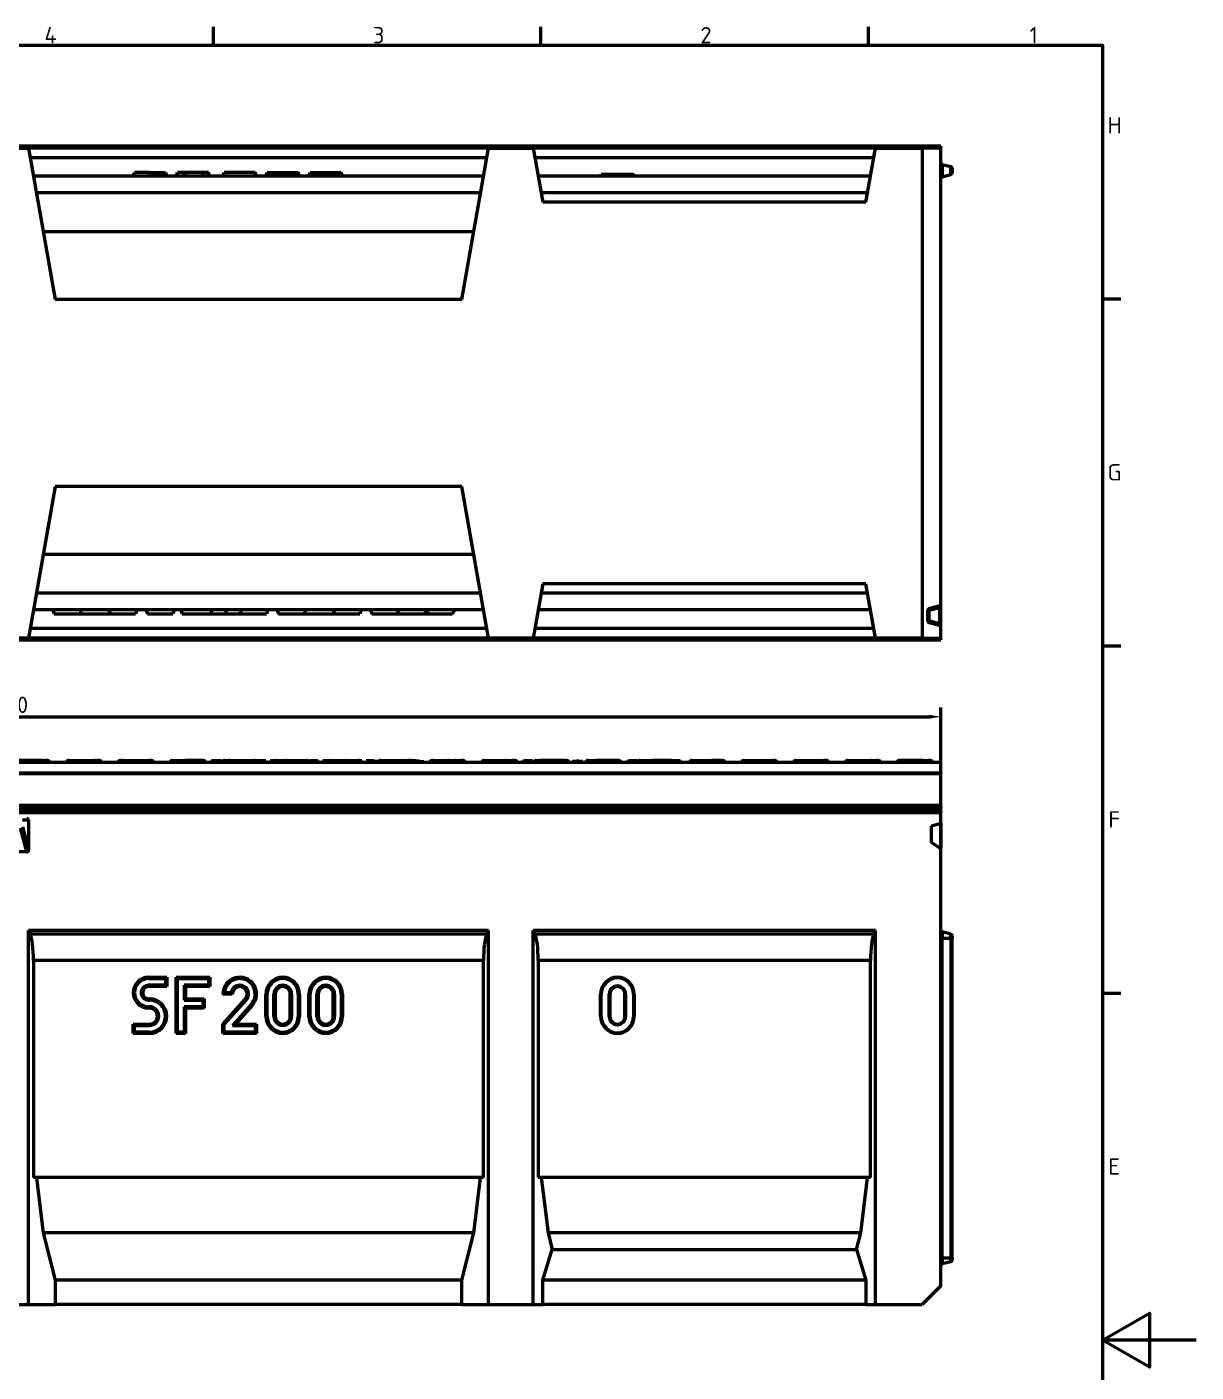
# Model space of a CAD drawing. Header units: millimetres. Extents: x 0 to 2774, y -40 to 1485.
# Drawn here: x 1477 to 2102, y 725 to 1445 of the extents above; entities that cross this region are included whole.
import ezdxf

# ---------------------------------------------------------------- set-up
doc = ezdxf.new("R2010")
doc.units = ezdxf.units.MM
doc.header["$LTSCALE"] = 2.5
doc.layers.get('0').update_dxf_attribs({"lineweight": 50})
doc.layers.get('Defpoints').update_dxf_attribs({"lineweight": 50})
for name, color, linetype, lineweight in [('Bemaßung (ISO)', 7, 'Continuous', 50), ('Rahmen (ISO)', 7, 'Continuous', 50), ('Sichtbar (ISO)', 7, 'Continuous', 50), ('Sichtbar schmal (ISO)', 7, 'Continuous', 50)]:
    doc.layers.add(name, color=color, linetype=linetype, lineweight=lineweight)
doc.styles.add('Notiztext (DIN)', font='isocpeur.ttf')
doc.styles.add('TXT 3_5', font='isocpeur.ttf')
doc.dimstyles.new('Anrin Standard (DIN)', dxfattribs={"dimscale": 2.5, "dimtxt": 3.5, "dimasz": 2.5, "dimexe": 2, "dimexo": 0, "dimgap": 0.8, "dimtad": 1, "dimrnd": 1e-08, "dimtxsty": 'TXT 3_5', "dimcen": 0.09, "dimdle": 10, "dimclrd": 256, "dimclre": 256, "dimclrt": 256, "dimadec": 0, "dimazin": 2, "dimtfac": 0.714286, "dimtmove": 0, "dimatfit": 3, "dimfxl": 1, "dimtolj": 1, "dimlwd": -1, "dimlwe": -1, "dimarcsym": 0})

# ---------------------------------------------------------------- blocks, each defined once
blk = doc.blocks.new('Ränder Standardrahmen')
at = {"layer": 'Rahmen (ISO)'}
for p, q in [((630.75, 574), (630.75, 577.9)), ((700.83, 574), (700.83, 577.9)), ((770.92, 574), (770.92, 577.9)), ((821, 519.75), (824.9, 519.75)), ((821, 445.5), (824.9, 445.5)), ((821, 371.25), (824.9, 371.25))]:
    blk.add_line(p, q, dxfattribs=at)
at = {"layer": 'Rahmen (ISO)', "flags": 128}
for points in [[(20, 20), (20, 574), (821, 574), (821, 20), (20, 20)], [(841, 297), (821, 297), (831, 302.77), (831, 291.23), (821, 297)]]:
    blk.add_lwpolyline(points, dxfattribs=at)
at = {"layer": 'Rahmen (ISO)', "char_height": 3.5, "attachment_point": 7, "style": 'Notiztext (DIN)'}
for s, insert in [('4', (594.61, 574.4)), ('3', (664.87, 574.4)), ('2', (734.95, 574.4)), ('1', (805.38, 574.4)), ('H', (822.05, 555.13)), ('G', (822.05, 480.88)), ('F', (822.23, 406.63)), ('E', (822.23, 332.38))]:
    blk.add_mtext(s, dxfattribs=dict(at, insert=insert))
blk = doc.blocks.new('*D31')
at = {"layer": 'Bemaßung (ISO)', "transparency": 16777216}
for p, q in [((965.99, 1005.23), (965.99, 1080.88)), ((1965.99, 1005.23), (1965.99, 1080.88)), ((972.24, 1075.88), (1959.74, 1075.88))]:
    blk.add_line(p, q, dxfattribs=at)
for points in [[(972.24, 1076.92), (972.24, 1074.83), (965.99, 1075.88)], [(1959.74, 1076.92), (1959.74, 1074.83), (1965.99, 1075.88)]]:
    blk.add_solid(points, dxfattribs=at)
at = {"layer": 'Defpoints', "color": 0, "transparency": 16777216}
for p in [(1965.99, 1075.88), (965.99, 1005.23), (1965.99, 1005.23)]:
    blk.add_point(p, dxfattribs=at)
at = {"layer": 'Bemaßung (ISO)', "transparency": 16777216, "insert": (1455.46, 1086.63), "char_height": 8.75, "attachment_point": 1, "style": 'TXT 3_5'}
blk.add_mtext('\\A1;1000', dxfattribs=at)

msp = doc.modelspace()

# ---------------------------------------------------------------- linework, layer by layer
at = {"layer": 'Sichtbar (ISO)'}
for p, q in [((1453.988, 1379.968), (1477.988, 1379.968)), ((1965.988, 1380.968), (1465.988, 1380.968)), ((1723.988, 1379.968), (1477.988, 1379.968)), ((1477.988, 1379.968), (1492.271, 1298.968)), ((1709.706, 1298.968), (1723.988, 1379.968)), ((1723.988, 1379.968), (1747.988, 1379.968)), ((1930.988, 1379.968), (1747.988, 1379.968)), ((1747.988, 1379.968), (1753.102, 1350.968)), ((1925.875, 1350.968), (1930.988, 1379.968)), ((1930.988, 1379.968), (1955.988, 1379.968)), ((1955.988, 1379.968), (1955.988, 1117.968)), ((1965.988, 1379.968), (1955.988, 1379.968)), ((1965.988, 1380.968), (1965.988, 1380.822)), ((1965.988, 1379.968), (1965.988, 1380.822)), ((1965.988, 1136.235), (1965.988, 1379.968)), ((1533.988, 1364.968), (1534.716, 1366.968)), ((1542.738, 1366.968), (1534.716, 1366.968)), ((1542.738, 1366.968), (1551.26, 1366.968)), ((1551.26, 1366.968), (1551.988, 1364.968)), ((1556.988, 1364.968), (1557.716, 1366.968)), ((1561.26, 1366.968), (1557.716, 1366.968)), ((1571.26, 1366.968), (1561.26, 1366.968)), ((1561.988, 1364.968), (1561.26, 1366.968)), ((1574.26, 1366.968), (1571.26, 1366.968)), ((1571.988, 1364.968), (1571.26, 1366.968)), ((1574.988, 1364.968), (1574.26, 1366.968)), ((1581.988, 1364.968), (1582.716, 1366.968)), ((1599.26, 1366.968), (1582.716, 1366.968)), ((1599.988, 1364.968), (1599.26, 1366.968)), ((1604.988, 1364.968), (1605.716, 1366.968)), ((1605.716, 1366.968), (1622.26, 1366.968)), ((1622.988, 1364.968), (1622.26, 1366.968)), ((1627.988, 1364.968), (1628.716, 1366.968)), ((1628.716, 1366.968), (1645.26, 1366.968)), ((1645.988, 1364.968), (1645.26, 1366.968)), ((1966.729, 1371.27), (1971.247, 1370.059)), ((1971.988, 1369.093), (1971.988, 1366.843)), ((1721.343, 1364.968), (1480.633, 1364.968)), ((1928.343, 1364.968), (1750.633, 1364.968)), ((1783.988, 1364.968), (1784.352, 1365.968)), ((1784.352, 1365.968), (1801.624, 1365.968)), ((1801.988, 1364.968), (1801.624, 1365.968)), ((1966.729, 1364.667), (1971.247, 1365.877)), ((1719.756, 1355.968), (1482.22, 1355.968)), ((1926.756, 1355.968), (1752.22, 1355.968)), ((1925.875, 1350.968), (1753.102, 1350.968)), ((1716.101, 1335.241), (1485.875, 1335.241)), ((1709.706, 1298.968), (1492.271, 1298.968)), ((1492.271, 1198.968), (1477.988, 1117.968)), ((1709.706, 1198.968), (1492.271, 1198.968)), ((1723.988, 1117.968), (1709.706, 1198.968)), ((1716.101, 1162.695), (1485.875, 1162.695)), ((1753.102, 1146.968), (1747.988, 1117.968)), ((1925.875, 1146.968), (1753.102, 1146.968)), ((1930.988, 1117.968), (1925.875, 1146.968)), ((1719.756, 1141.968), (1482.22, 1141.968)), ((1926.756, 1141.968), (1752.22, 1141.968)), ((1721.343, 1132.968), (1480.633, 1132.968)), ((1490.988, 1132.968), (1491.716, 1130.968)), ((1491.716, 1130.968), (1505.687, 1130.968)), ((1505.988, 1132.968), (1505.687, 1130.968)), ((1505.687, 1130.968), (1521.716, 1130.968)), ((1520.988, 1132.968), (1521.716, 1130.968)), ((1521.716, 1130.968), (1535.26, 1130.968)), ((1535.988, 1132.968), (1535.26, 1130.968)), ((1540.988, 1132.968), (1541.716, 1130.968)), ((1541.716, 1130.968), (1555.26, 1130.968)), ((1555.988, 1132.968), (1555.26, 1130.968)), ((1559.488, 1132.968), (1560.216, 1130.968)), ((1560.216, 1130.968), (1575.26, 1130.968)), ((1575.988, 1132.968), (1575.26, 1130.968)), ((1575.26, 1130.968), (1583.488, 1130.968)), ((1583.488, 1130.968), (1591.716, 1130.968)), ((1590.988, 1132.968), (1591.716, 1130.968)), ((1591.716, 1130.968), (1605.26, 1130.968)), ((1605.988, 1132.968), (1605.26, 1130.968)), ((1610.988, 1132.968), (1611.716, 1130.968)), ((1611.716, 1130.968), (1625.687, 1130.968)), ((1625.988, 1132.968), (1625.687, 1130.968)), ((1625.687, 1130.968), (1641.716, 1130.968)), ((1640.988, 1132.968), (1641.716, 1130.968)), ((1641.716, 1130.968), (1655.26, 1130.968)), ((1655.988, 1132.968), (1655.26, 1130.968)), ((1660.988, 1132.968), (1661.716, 1130.968)), ((1661.716, 1130.968), (1675.26, 1130.968)), ((1675.988, 1132.968), (1675.26, 1130.968)), ((1675.26, 1130.968), (1690.556, 1130.968)), ((1689.988, 1132.968), (1690.556, 1130.968)), ((1690.556, 1130.968), (1691.556, 1130.968)), ((1690.988, 1132.968), (1691.556, 1130.968)), ((1691.556, 1130.968), (1704.81, 1130.968)), ((1705.988, 1132.968), (1704.81, 1130.968)), ((1928.343, 1132.968), (1750.633, 1132.968)), ((1958.988, 1127.111), (1958.988, 1132.825)), ((1959.729, 1133.791), (1965.247, 1135.27)), ((1965.988, 1134.304), (1965.988, 1136.235)), ((1965.988, 1125.633), (1965.988, 1134.304)), ((1965.247, 1124.667), (1959.729, 1126.145)), ((1965.988, 1123.701), (1965.988, 1125.633)), ((1965.988, 1117.968), (1965.988, 1123.701)), ((1477.988, 1117.968), (1453.988, 1117.968)), ((1465.988, 1116.968), (1965.988, 1116.968)), ((1723.988, 1117.968), (1477.988, 1117.968)), ((1747.988, 1117.968), (1723.988, 1117.968)), ((1930.988, 1117.968), (1747.988, 1117.968)), ((1955.988, 1117.968), (1930.988, 1117.968)), ((1955.988, 1117.968), (1965.988, 1117.968)), ((1965.988, 1117.115), (1965.988, 1117.968)), ((1965.988, 1117.115), (1965.988, 1116.968)), ((1465.988, 1051.54), (1965.988, 1051.54)), ((1485.892, 1052.54), (1472.452, 1052.54)), ((1485.892, 1052.54), (1486.903, 1052.54)), ((1486.903, 1052.54), (1487.92, 1052.54)), ((1499.612, 1052.54), (1500.001, 1052.54)), ((1500.001, 1052.54), (1513.166, 1052.54)), ((1513.166, 1052.54), (1514.681, 1052.54)), ((1514.681, 1052.54), (1515.698, 1052.54)), ((1527.39, 1052.54), (1528.823, 1052.54)), ((1528.823, 1052.54), (1542.456, 1052.54)), ((1542.456, 1052.54), (1542.459, 1052.54)), ((1542.459, 1052.54), (1543.475, 1052.54)), ((1555.167, 1052.54), (1561.774, 1052.54)), ((1571.17, 1052.54), (1561.774, 1052.54)), ((1571.17, 1052.54), (1571.253, 1052.54)), ((1576.02, 1052.179), (1575.786, 1051.54)), ((1581.29, 1052.179), (1581.523, 1051.54)), ((1582.945, 1052.54), (1585.771, 1052.54)), ((1583.686, 1052.179), (1583.453, 1051.54)), ((1585.771, 1052.54), (1598.743, 1052.54)), ((1588.956, 1052.179), (1589.19, 1051.54)), ((1591.353, 1052.179), (1591.12, 1051.54)), ((1598.743, 1052.54), (1599.031, 1052.54)), ((1599.374, 1051.54), (1599.685, 1052.371)), ((1604.957, 1052.371), (1599.685, 1052.371)), ((1605.269, 1051.54), (1604.957, 1052.371)), ((1607.04, 1051.54), (1607.352, 1052.371)), ((1610.238, 1052.371), (1607.352, 1052.371)), ((1610.723, 1052.54), (1615.943, 1052.54)), ((1612.623, 1052.197), (1612.863, 1051.54)), ((1615.943, 1052.54), (1626.808, 1052.54)), ((1618.374, 1051.54), (1618.685, 1052.371)), ((1622.957, 1052.371), (1618.685, 1052.371)), ((1623.269, 1051.54), (1622.957, 1052.371)), ((1628.472, 1052.371), (1623.108, 1051.97)), ((1626.808, 1052.54), (1626.809, 1052.54)), ((1628.343, 1051.54), (1628.472, 1052.371)), ((1632.957, 1052.371), (1628.472, 1052.371)), ((1633.269, 1051.54), (1632.957, 1052.371)), ((1635.04, 1051.54), (1635.352, 1052.371)), ((1639.624, 1052.371), (1635.352, 1052.371)), ((1638.501, 1052.54), (1647.025, 1052.54)), ((1639.936, 1051.54), (1639.624, 1052.371)), ((1641.796, 1051.54), (1642.019, 1052.151)), ((1647.025, 1052.54), (1654.231, 1052.54)), ((1656.291, 1052.371), (1648.655, 1052.371)), ((1654.231, 1052.54), (1654.587, 1052.54)), ((1656.603, 1051.54), (1656.291, 1052.371)), ((1658.374, 1051.54), (1658.685, 1052.371)), ((1662.957, 1052.371), (1658.685, 1052.371)), ((1663.269, 1051.54), (1662.957, 1052.371)), ((1668.472, 1052.371), (1663.108, 1051.97)), ((1666.278, 1052.54), (1678.545, 1052.54)), ((1668.343, 1051.54), (1668.472, 1052.371)), ((1672.957, 1052.371), (1668.472, 1052.371)), ((1673.269, 1051.54), (1672.957, 1052.371)), ((1675.04, 1051.54), (1675.352, 1052.371)), ((1679.398, 1052.371), (1675.352, 1052.371)), ((1678.545, 1052.54), (1681.348, 1052.54)), ((1681.348, 1052.54), (1682.364, 1052.54)), ((1689.399, 1051.677), (1687.163, 1052.012)), ((1689.478, 1051.54), (1689.399, 1051.677)), ((1694.056, 1052.54), (1694.316, 1052.54)), ((1694.316, 1052.54), (1702.188, 1052.54)), ((1702.188, 1052.54), (1706.322, 1052.54)), ((1706.322, 1052.54), (1709.126, 1052.54)), ((1709.126, 1052.54), (1710.142, 1052.54)), ((1721.834, 1052.54), (1721.837, 1052.54)), ((1721.837, 1052.54), (1733.119, 1052.54)), ((1733.119, 1052.54), (1734.1, 1052.54)), ((1734.1, 1052.54), (1736.903, 1052.54)), ((1736.903, 1052.54), (1737.92, 1052.54)), ((1742.04, 1051.54), (1742.352, 1052.371)), ((1742.303, 1051.54), (1742.352, 1051.677)), ((1742.352, 1051.677), (1742.352, 1052.371)), ((1742.352, 1052.371), (1747.624, 1052.371)), ((1747.624, 1051.677), (1742.352, 1051.677)), ((1747.624, 1052.301), (1743.291, 1052.301)), ((1743.377, 1052.059), (1743.291, 1052.301)), ((1743.291, 1052.301), (1743.291, 1052.059)), ((1743.291, 1052.059), (1746.624, 1052.059)), ((1746.624, 1051.989), (1743.291, 1051.989)), ((1743.377, 1051.747), (1743.291, 1051.989)), ((1743.291, 1051.989), (1743.291, 1051.747)), ((1743.291, 1051.747), (1747.624, 1051.747)), ((1746.741, 1051.747), (1746.624, 1052.059)), ((1746.624, 1052.059), (1746.624, 1051.989)), ((1746.71, 1051.747), (1746.624, 1051.989)), ((1747.936, 1051.54), (1747.624, 1052.371)), ((1747.624, 1052.371), (1747.624, 1052.301)), ((1747.894, 1051.54), (1747.624, 1052.301)), ((1747.702, 1051.54), (1747.624, 1051.747)), ((1747.624, 1051.747), (1747.624, 1051.677)), ((1747.673, 1051.54), (1747.624, 1051.677)), ((1749.612, 1052.54), (1751.468, 1052.54)), ((1764.981, 1052.54), (1751.468, 1052.54)), ((1764.981, 1052.54), (1765.698, 1052.54)), ((1766.39, 1052.371), (1766.624, 1052.371)), ((1766.707, 1052.15), (1766.624, 1052.371)), ((1766.624, 1052.371), (1766.624, 1052.22)), ((1768.871, 1051.54), (1769.019, 1051.944)), ((1768.908, 1051.54), (1769.019, 1051.852)), ((1769.019, 1051.944), (1771.422, 1052.371)), ((1769.019, 1051.852), (1769.019, 1051.944)), ((1772.352, 1051.852), (1769.019, 1051.852)), ((1772.44, 1052.371), (1769.915, 1051.922)), ((1769.915, 1051.922), (1772.352, 1051.922)), ((1771.422, 1052.371), (1772.44, 1052.371)), ((1772.241, 1051.54), (1772.352, 1051.852)), ((1772.303, 1051.54), (1772.352, 1051.677)), ((1772.324, 1051.922), (1772.352, 1051.997)), ((1772.352, 1051.922), (1772.352, 1051.997)), ((1772.352, 1051.997), (1773.291, 1051.997)), ((1772.352, 1051.677), (1772.352, 1051.852)), ((1773.291, 1051.677), (1772.352, 1051.677)), ((1772.651, 1051.997), (1772.44, 1052.371)), ((1773.319, 1051.922), (1773.291, 1051.997)), ((1773.291, 1051.997), (1773.291, 1051.922)), ((1773.291, 1051.922), (1774.291, 1051.922)), ((1774.291, 1051.852), (1773.291, 1051.852)), ((1773.401, 1051.54), (1773.291, 1051.852)), ((1773.291, 1051.852), (1773.291, 1051.677)), ((1773.339, 1051.54), (1773.291, 1051.677)), ((1774.434, 1051.54), (1774.291, 1051.922)), ((1774.291, 1051.922), (1774.291, 1051.852)), ((1774.401, 1051.54), (1774.291, 1051.852)), ((1776.682, 1052.363), (1776.685, 1052.371)), ((1776.685, 1052.365), (1776.685, 1052.371)), ((1776.685, 1052.371), (1776.697, 1052.371)), ((1777.39, 1052.54), (1781.208, 1052.54)), ((1793.398, 1052.54), (1781.208, 1052.54)), ((1793.398, 1052.54), (1793.475, 1052.54)), ((1798.04, 1051.54), (1798.352, 1052.371)), ((1798.303, 1051.54), (1798.352, 1051.677)), ((1798.352, 1051.677), (1798.352, 1052.371)), ((1798.352, 1052.371), (1803.624, 1052.371)), ((1799.291, 1051.677), (1798.352, 1051.677)), ((1803.624, 1052.301), (1799.291, 1052.301)), ((1799.377, 1052.059), (1799.291, 1052.301)), ((1799.291, 1052.301), (1799.291, 1052.059)), ((1799.291, 1052.059), (1802.624, 1052.059)), ((1802.624, 1051.989), (1799.291, 1051.989)), ((1799.45, 1051.54), (1799.291, 1051.989)), ((1799.291, 1051.989), (1799.291, 1051.677)), ((1799.339, 1051.54), (1799.291, 1051.677)), ((1802.819, 1051.54), (1802.624, 1052.059)), ((1802.624, 1052.059), (1802.624, 1051.989)), ((1802.783, 1051.54), (1802.624, 1051.989)), ((1803.853, 1051.762), (1803.624, 1052.371)), ((1803.624, 1052.371), (1803.624, 1052.301)), ((1803.83, 1051.72), (1803.624, 1052.301)), ((1805.167, 1052.54), (1811.774, 1052.54)), ((1821.17, 1052.54), (1811.774, 1052.54)), ((1821.17, 1052.54), (1821.253, 1052.54)), ((1822.291, 1052.124), (1822.291, 1052.174)), ((1825.685, 1052.174), (1825.685, 1051.874)), ((1826.623, 1052.179), (1826.856, 1051.54)), ((1826.624, 1052.174), (1826.624, 1051.874)), ((1832.945, 1052.54), (1843.348, 1052.54)), ((1848.297, 1052.54), (1843.348, 1052.54)), ((1848.297, 1052.54), (1849.031, 1052.54)), ((1860.723, 1052.54), (1872.989, 1052.54)), ((1872.989, 1052.54), (1875.792, 1052.54)), ((1875.792, 1052.54), (1876.809, 1052.54)), ((1888.501, 1052.54), (1900.767, 1052.54)), ((1900.767, 1052.54), (1903.57, 1052.54)), ((1903.57, 1052.54), (1904.587, 1052.54)), ((1916.278, 1052.54), (1928.545, 1052.54)), ((1928.545, 1052.54), (1931.348, 1052.54)), ((1931.348, 1052.54), (1932.364, 1052.54)), ((1944.056, 1052.54), (1944.104, 1052.54)), ((1956.071, 1052.54), (1944.104, 1052.54)), ((1956.071, 1052.54), (1956.322, 1052.54)), ((1956.322, 1052.54), (1959.126, 1052.54)), ((1959.126, 1052.54), (1960.142, 1052.54)), ((1965.988, 1045.617), (1965.988, 1051.54)), ((1965.988, 1045.617), (1965.988, 1045.459)), ((1965.988, 1028.54), (1965.988, 1045.459)), ((1965.988, 1024.54), (965.988, 1024.54)), ((1965.988, 1027.54), (1465.988, 1027.54)), ((1965.988, 1027.54), (1965.988, 1028.54)), ((1965.988, 1027.54), (1965.988, 1027.04)), ((1965.988, 1025.747), (1965.988, 1027.04)), ((1965.988, 1025.747), (1965.988, 1025.394)), ((1965.988, 1024.54), (1965.988, 1025.394)), ((1965.988, 1019.015), (1965.988, 1024.54)), ((1477.988, 1020.54), (1477.988, 1004.696)), ((1960.988, 1017.468), (1965.988, 1019.015)), ((1960.988, 1008.562), (1960.988, 1017.468)), ((1965.988, 1019.015), (1965.988, 1005.736)), ((1965.988, 1005.229), (1960.988, 1008.562)), ((1477.142, 1003.54), (1454.834, 1003.54)), ((1965.988, 1005.736), (1965.494, 1005.559)), ((1965.988, 771.54), (1965.988, 1005.229)), ((1723.988, 961.54), (1477.988, 961.54)), ((1477.988, 961.54), (1478.893, 959.673)), ((1477.988, 761.54), (1477.988, 961.54)), ((1723.083, 959.673), (1723.988, 961.54)), ((1723.988, 761.54), (1723.988, 961.54)), ((1930.988, 961.54), (1747.988, 961.54)), ((1747.988, 961.54), (1748.893, 959.673)), ((1747.988, 761.54), (1747.988, 961.54)), ((1930.083, 959.673), (1930.988, 961.54)), ((1930.988, 761.54), (1930.988, 961.54)), ((1971.247, 959.631), (1966.729, 960.842)), ((1971.988, 958.665), (1971.988, 957.54)), ((1971.988, 786.54), (1971.988, 957.54)), ((1480.633, 945.578), (1480.633, 829.54)), ((1721.343, 829.54), (1721.343, 945.578)), ((1750.633, 945.578), (1750.633, 829.54)), ((1928.343, 829.54), (1928.343, 945.578)), ((1542.238, 936.54), (1551.988, 936.54)), ((1542.238, 935.812), (1551.26, 935.812)), ((1551.988, 936.54), (1551.26, 935.812)), ((1551.26, 935.812), (1551.26, 932.268)), ((1551.988, 936.54), (1551.988, 931.54)), ((1556.988, 936.54), (1574.988, 936.54)), ((1556.988, 936.54), (1557.716, 935.812)), ((1556.988, 906.54), (1556.988, 936.54)), ((1557.716, 935.812), (1574.26, 935.812)), ((1557.716, 907.268), (1557.716, 935.812)), ((1574.988, 936.54), (1574.26, 935.812)), ((1574.26, 935.812), (1574.26, 932.268)), ((1574.988, 936.54), (1574.988, 931.54)), ((1551.26, 932.268), (1542.238, 932.268)), ((1551.988, 931.54), (1542.238, 931.54)), ((1551.988, 931.54), (1551.26, 932.268)), ((1574.26, 932.268), (1561.26, 932.268)), ((1561.988, 931.54), (1561.26, 932.268)), ((1561.26, 932.268), (1561.26, 924.312)), ((1574.988, 931.54), (1561.988, 931.54)), ((1561.988, 931.54), (1561.988, 925.04)), ((1574.988, 931.54), (1574.26, 932.268)), ((1586.316, 928.268), (1582.748, 928.268)), ((1542.238, 925.04), (1542.738, 925.04)), ((1542.238, 924.312), (1542.738, 924.312)), ((1561.988, 925.04), (1561.26, 924.312)), ((1561.26, 924.312), (1571.26, 924.312)), ((1561.988, 925.04), (1571.988, 925.04)), ((1571.988, 925.04), (1571.26, 924.312)), ((1571.26, 924.312), (1571.26, 920.768)), ((1571.988, 925.04), (1571.988, 920.04)), ((1586.988, 927.54), (1581.988, 927.54)), ((1581.988, 911.54), (1593.963, 924.867)), ((1582.716, 911.261), (1594.505, 924.38)), ((1597.141, 922.011), (1587.077, 910.812)), ((1597.682, 921.525), (1588.71, 911.54)), ((1604.988, 915.54), (1604.988, 927.54)), ((1605.716, 915.54), (1605.716, 927.54)), ((1609.26, 915.54), (1609.26, 927.54)), ((1609.988, 927.54), (1609.988, 915.54)), ((1617.988, 915.54), (1617.988, 927.54)), ((1618.716, 927.54), (1618.716, 915.54)), ((1622.26, 927.54), (1622.26, 915.54)), ((1622.988, 927.54), (1622.988, 915.54)), ((1627.988, 915.54), (1627.988, 927.54)), ((1628.716, 915.54), (1628.716, 927.54)), ((1632.26, 915.54), (1632.26, 927.54)), ((1632.988, 927.54), (1632.988, 915.54)), ((1640.988, 915.54), (1640.988, 927.54)), ((1641.716, 927.54), (1641.716, 915.54)), ((1645.26, 927.54), (1645.26, 915.54)), ((1645.988, 927.54), (1645.988, 915.54)), ((1783.988, 915.54), (1783.988, 927.54)), ((1784.352, 915.54), (1784.352, 927.54)), ((1788.624, 915.54), (1788.624, 927.54)), ((1788.988, 927.54), (1788.988, 915.54)), ((1796.988, 915.54), (1796.988, 927.54)), ((1797.352, 927.54), (1797.352, 915.54)), ((1801.624, 927.54), (1801.624, 915.54)), ((1801.988, 927.54), (1801.988, 915.54)), ((1542.738, 920.768), (1542.238, 920.768)), ((1542.738, 920.04), (1542.238, 920.04)), ((1571.26, 920.768), (1561.26, 920.768)), ((1561.988, 920.04), (1561.26, 920.768)), ((1561.26, 920.768), (1561.26, 907.268)), ((1571.988, 920.04), (1561.988, 920.04)), ((1561.988, 920.04), (1561.988, 906.54)), ((1571.988, 920.04), (1571.26, 920.768)), ((1533.988, 911.54), (1542.738, 911.54)), ((1533.988, 911.54), (1534.716, 910.812)), ((1533.988, 906.54), (1533.988, 911.54)), ((1533.988, 906.54), (1534.716, 907.268)), ((1542.738, 906.54), (1533.988, 906.54)), ((1534.716, 910.812), (1542.738, 910.812)), ((1534.716, 907.268), (1534.716, 910.812)), ((1542.738, 907.268), (1534.716, 907.268)), ((1556.988, 906.54), (1557.716, 907.268)), ((1561.988, 906.54), (1556.988, 906.54)), ((1561.26, 907.268), (1557.716, 907.268)), ((1561.988, 906.54), (1561.26, 907.268)), ((1581.988, 911.54), (1582.716, 911.261)), ((1581.988, 906.54), (1581.988, 911.54)), ((1581.988, 906.54), (1582.716, 907.268)), ((1599.988, 906.54), (1581.988, 906.54)), ((1582.716, 907.268), (1582.716, 911.261)), ((1599.26, 907.268), (1582.716, 907.268)), ((1588.71, 911.54), (1587.077, 910.812)), ((1587.077, 910.812), (1599.26, 910.812)), ((1588.71, 911.54), (1599.988, 911.54)), ((1599.988, 911.54), (1599.26, 910.812)), ((1599.26, 910.812), (1599.26, 907.268)), ((1599.988, 906.54), (1599.26, 907.268)), ((1599.988, 911.54), (1599.988, 906.54)), ((1721.343, 829.54), (1480.633, 829.54)), ((1482.22, 829.54), (1485.875, 799.939)), ((1716.101, 799.939), (1719.756, 829.54)), ((1928.343, 829.54), (1750.633, 829.54)), ((1752.22, 829.54), (1755.875, 799.939)), ((1923.101, 799.939), (1926.756, 829.54)), ((1716.101, 799.939), (1485.875, 799.939)), ((1485.875, 799.939), (1492.271, 774.54)), ((1709.706, 774.54), (1716.101, 799.939)), ((1923.101, 799.939), (1755.875, 799.939)), ((1755.875, 799.939), (1758.127, 790.995)), ((1920.849, 790.995), (1923.101, 799.939)), ((1753.102, 774.54), (1758.127, 790.995)), ((1758.127, 790.995), (1920.849, 790.995)), ((1920.849, 790.995), (1925.875, 774.54)), ((1971.247, 784.449), (1966.729, 783.239)), ((1971.988, 786.54), (1971.988, 785.415)), ((1709.706, 774.54), (1492.271, 774.54)), ((1492.271, 774.54), (1492.271, 761.54)), ((1709.706, 761.54), (1709.706, 774.54)), ((1925.875, 774.54), (1753.102, 774.54)), ((1753.102, 761.54), (1753.102, 774.54)), ((1925.875, 774.54), (1925.875, 761.54)), ((1965.988, 771.54), (1955.988, 761.54)), ((1453.988, 761.54), (1477.988, 761.54)), ((1477.988, 761.54), (1492.271, 761.54)), ((1709.706, 761.54), (1492.271, 761.54)), ((1709.706, 761.54), (1723.988, 761.54)), ((1723.988, 761.54), (1747.988, 761.54)), ((1747.988, 761.54), (1753.102, 761.54)), ((1925.875, 761.54), (1753.102, 761.54)), ((1925.875, 761.54), (1930.988, 761.54)), ((1930.988, 761.54), (1955.988, 761.54))]:
    msp.add_line(p, q, dxfattribs=at)
for centre, radius, start, end in [((1966.988, 1372.235), 1, 180, 255), ((1970.988, 1369.093), 1, 0, 75), ((1970.988, 1366.843), 1, 285, 0), ((1966.988, 1363.701), 1, 105, 180), ((1959.988, 1132.825), 1, 105, 180), ((1964.988, 1136.235), 1, 285, 0), ((1959.988, 1127.111), 1, 180, 255), ((1964.988, 1123.701), 1, 0, 75), ((1487.92, 1051.04), 1.5, 19.471221, 90), ((1499.612, 1051.04), 1.5, 90, 160.528779), ((1513.166, 1051.04), 1.5, 19.471221, 90), ((1515.698, 1051.04), 1.5, 19.471221, 90), ((1527.39, 1051.04), 1.5, 90, 160.528779), ((1542.456, 1051.04), 1.5, 19.471221, 90), ((1543.475, 1051.04), 1.5, 19.471221, 90), ((1555.167, 1051.04), 1.5, 90, 160.528779), ((1571.253, 1051.04), 1.5, 19.471221, 90), ((1582.945, 1051.04), 1.5, 90, 160.528779), ((1598.743, 1051.04), 1.5, 53.364752, 90), ((1599.031, 1051.04), 1.5, 62.524163, 90), ((1610.723, 1051.04), 1.5, 90, 117.475837), ((1626.809, 1051.04), 1.5, 57.598077, 90), ((1638.501, 1051.04), 1.5, 90, 117.475837), ((1654.587, 1051.04), 1.5, 62.524163, 90), ((1666.278, 1051.04), 1.5, 90, 133.425501), ((1682.364, 1051.04), 1.5, 57.587167, 90), ((1694.056, 1051.04), 1.5, 90, 160.528779), ((1694.316, 1051.04), 1.5, 90, 160.528779), ((1702.188, 1051.04), 1.5, 19.471221, 90), ((1710.142, 1051.04), 1.5, 19.471221, 90), ((1721.834, 1051.04), 1.5, 90, 160.528779), ((1733.119, 1051.04), 1.5, 19.471221, 90), ((1737.92, 1051.04), 1.5, 19.471221, 90), ((1749.612, 1051.04), 1.5, 90, 160.528779), ((1765.698, 1051.04), 1.5, 19.471221, 90), ((1777.39, 1051.04), 1.5, 90, 160.528779), ((1793.475, 1051.04), 1.5, 19.471221, 90), ((1805.167, 1051.04), 1.5, 90, 160.528779), ((1821.253, 1051.04), 1.5, 19.471221, 90), ((1832.945, 1051.04), 1.5, 90, 160.528779), ((1849.031, 1051.04), 1.5, 19.471221, 90), ((1860.723, 1051.04), 1.5, 90, 160.528779), ((1876.809, 1051.04), 1.5, 19.471221, 90), ((1888.501, 1051.04), 1.5, 90, 160.528779), ((1904.587, 1051.04), 1.5, 19.471221, 90), ((1916.278, 1051.04), 1.5, 90, 160.528779), ((1932.364, 1051.04), 1.5, 19.471221, 90), ((1944.056, 1051.04), 1.5, 90, 160.528779), ((1960.142, 1051.04), 1.5, 19.471221, 90), ((1966.988, 961.808), 1, 180, 255), ((1970.988, 958.665), 1, 0, 75), ((1542.238, 928.29), 8.25, 90, 270), ((1542.238, 928.29), 7.522, 90, 270), ((1590.988, 927.54), 9, 318.056886, 180), ((1590.988, 927.54), 8.272, 318.056886, 174.951446), ((1613.988, 927.54), 9, 0, 180), ((1613.988, 927.54), 8.272, 0, 180), ((1636.988, 927.54), 9, 0, 180), ((1636.988, 927.54), 8.272, 0, 180), ((1792.988, 927.54), 9, 0, 180), ((1792.988, 927.54), 8.636, 0, 180), ((1542.238, 928.29), 3.978, 90, 270), ((1542.238, 928.29), 3.25, 90, 270), ((1590.988, 927.54), 4.728, 318.056886, 171.143187), ((1590.988, 927.54), 4, 318.056886, 180), ((1613.988, 927.54), 4.728, 0, 180), ((1613.988, 927.54), 4, 0, 180), ((1636.988, 927.54), 4.728, 0, 180), ((1636.988, 927.54), 4, 0, 180), ((1792.988, 927.54), 4.364, 0, 180), ((1792.988, 927.54), 4, 0, 180), ((1542.738, 915.79), 9.25, 270, 90), ((1542.738, 915.79), 8.522, 270, 90), ((1542.738, 915.79), 4.978, 270, 90), ((1542.738, 915.79), 4.25, 270, 90), ((1613.988, 915.54), 9, 180, 0), ((1613.988, 915.54), 8.272, 180, 0), ((1613.988, 915.54), 4.728, 180, 0), ((1613.988, 915.54), 4, 180, 0), ((1636.988, 915.54), 9, 180, 0), ((1636.988, 915.54), 8.272, 180, 0), ((1636.988, 915.54), 4.728, 180, 0), ((1636.988, 915.54), 4, 180, 0), ((1792.988, 915.54), 9, 180, 0), ((1792.988, 915.54), 8.636, 180, 0), ((1792.988, 915.54), 4.364, 180, 0), ((1792.988, 915.54), 4, 180, 0), ((1970.988, 785.415), 1, 285, 0), ((1966.988, 782.273), 1, 105, 180)]:
    msp.add_arc(centre, radius, start, end, dxfattribs=at)
for centre, major_axis, ratio, start_param, end_param in [((1578.655, 1052.174), (2.636, 0), 0.0748574, 0.0273259, 3.1142667), ((1586.321, 1052.174), (2.636, 0), 0.0748574, 0.0273259, 3.1142667), ((1593.988, 1052.174), (2.636, 0), 0.0748574, 0.1385177, 3.1142667), ((1610.238, 1052.192), (2.386, 0), 0.0748574, 0.0273259, 1.5707963), ((1679.398, 1051.721), (-8.681, 0), 0.0748574, 3.6052403, 4.712389), ((1823.988, 1052.174), (2.636, 0), 0.0748574, 0, 2.3938941), ((1823.988, 1052.174), (-1.697, 0), 0.0748574, 3.1415927, 6.2831853), ((1823.988, 1051.874), (1.697, 0), 0.0748574, 3.6926801, 6.2831853), ((1823.988, 1051.874), (2.636, 0), 0.0748574, 4.1565292, 6.2831853), ((1476.953, 1020.54), (1.035, 0), 0.9659258, 0, 1.5707963), ((1476.953, 1004.954), (0.373, -1.39), 0.6947466, 6.0991353, 7.4858816), ((1477.988, 945.578), (0, 15), 0.176327, 4.712389, 5.9341195), ((1723.988, 945.578), (0, -15), 0.176327, 3.4906585, 4.712389), ((1747.988, 945.578), (0, 15), 0.176327, 4.712389, 5.9341195), ((1930.988, 945.578), (0, -15), 0.176327, 3.4906585, 4.712389)]:
    msp.add_ellipse(centre, major_axis=major_axis, ratio=ratio, start_param=start_param, end_param=end_param, dxfattribs=at)
for points, knots in [([(1485.892, 1052.54), (1485.894, 1052.54), (1485.896, 1052.54), (1486.149, 1052.54), (1486.403, 1052.504), (1486.892, 1052.354), (1487.112, 1052.242), (1487.296, 1052.101)], [-0.1621279, -0.1621279, -0.1621279, -0.1621279, -0.16145375, -0.16145375, -0.08150631, -0.08150631, 0, 0, 0, 0]), ([(1487.296, 1052.101), (1487.462, 1051.973), (1487.616, 1051.812), (1487.752, 1051.625), (1487.78, 1051.584), (1487.807, 1051.54)], [0.94311037, 0.94311037, 0.94311037, 0.94311037, 1.013503447, 1.013503447, 1.032384699, 1.032384699, 1.032384699, 1.032384699]), ([(1561.098, 1051.54), (1561.087, 1051.595), (1561.08, 1051.649), (1561.074, 1051.829), (1561.101, 1051.978), (1561.17, 1052.101)], [0.069277376, 0.069277376, 0.069277376, 0.069277376, 0.091363801, 0.091363801, 0.145595878, 0.145595878, 0.145595878, 0.145595878]), ([(1561.17, 1052.101), (1561.25, 1052.243), (1561.344, 1052.351), (1561.548, 1052.501), (1561.659, 1052.54), (1561.772, 1052.54), (1561.773, 1052.54), (1561.774, 1052.54)], [-0.13212711, -0.13212711, -0.13212711, -0.13212711, -0.06726166, -0.06726166, 0, 0, 0.00062773, 0.00062773, 0.00062773, 0.00062773]), ([(1571.17, 1052.54), (1571.171, 1052.54), (1571.173, 1052.54), (1571.358, 1052.54), (1571.542, 1052.501), (1571.875, 1052.351), (1572.027, 1052.245), (1572.16, 1052.101)], [-0.15322289, -0.15322289, -0.15322289, -0.15322289, -0.15266711, -0.15266711, -0.07283648, -0.07283648, 0, 0, 0, 0]), ([(1572.16, 1052.101), (1572.275, 1051.976), (1572.367, 1051.823), (1572.438, 1051.639), (1572.454, 1051.59), (1572.467, 1051.54)], [0.936950036, 0.936950036, 0.936950036, 0.936950036, 0.997393402, 0.997393402, 1.017694398, 1.017694398, 1.017694398, 1.017694398]), ([(1648.655, 1052.371), (1647.12, 1052.371), (1644.826, 1052.342), (1642.819, 1052.261), (1642.139, 1052.2), (1642.02, 1052.165), (1642.015, 1052.151)], [-1.5707963, -1.5707963, -1.5707963, -1.5707963, -0.8961506, -0.5588278, -0.2215049, -0.0130148, -0.0130148, -0.0130148, -0.0130148]), ([(1750.479, 1051.54), (1750.481, 1051.593), (1750.488, 1051.645), (1750.523, 1051.826), (1750.583, 1051.977), (1750.675, 1052.101)], [0.066651784, 0.066651784, 0.066651784, 0.066651784, 0.087675998, 0.087675998, 0.144490365, 0.144490365, 0.144490365, 0.144490365]), ([(1750.675, 1052.101), (1750.778, 1052.24), (1750.898, 1052.346), (1751.165, 1052.5), (1751.315, 1052.54), (1751.466, 1052.54), (1751.467, 1052.54), (1751.468, 1052.54)], [-0.14172148, -0.14172148, -0.14172148, -0.14172148, -0.07463865, -0.07463865, 0, 0, 0.00060363, 0.00060363, 0.00060363, 0.00060363]), ([(1764.981, 1052.54), (1764.983, 1052.54), (1764.985, 1052.54), (1765.208, 1052.54), (1765.432, 1052.504), (1765.865, 1052.355), (1766.062, 1052.243), (1766.226, 1052.101)], [-0.15421317, -0.15421317, -0.15421317, -0.15421317, -0.15360925, -0.15360925, -0.07806405, -0.07806405, 0, 0, 0, 0]), ([(1766.226, 1052.101), (1766.373, 1051.974), (1766.503, 1051.816), (1766.616, 1051.631), (1766.64, 1051.586), (1766.663, 1051.54)], [0.932626831, 0.932626831, 0.932626831, 0.932626831, 0.998911821, 0.998911821, 1.018343324, 1.018343324, 1.018343324, 1.018343324]), ([(1780.374, 1051.54), (1780.371, 1051.594), (1780.371, 1051.647), (1780.387, 1051.828), (1780.43, 1051.978), (1780.511, 1052.101)], [0.067558451, 0.067558451, 0.067558451, 0.067558451, 0.089033756, 0.089033756, 0.144418619, 0.144418619, 0.144418619, 0.144418619]), ([(1780.511, 1052.101), (1780.603, 1052.242), (1780.71, 1052.35), (1780.946, 1052.501), (1781.075, 1052.54), (1781.206, 1052.54), (1781.207, 1052.54), (1781.208, 1052.54)], [-0.13663039, -0.13663039, -0.13663039, -0.13663039, -0.07032553, -0.07032553, 0, 0, 0.00060897, 0.00060897, 0.00060897, 0.00060897]), ([(1793.398, 1052.54), (1793.4, 1052.54), (1793.401, 1052.54), (1793.609, 1052.54), (1793.817, 1052.501), (1794.189, 1052.35), (1794.359, 1052.245), (1794.508, 1052.101)], [-0.16091372, -0.16091372, -0.16091372, -0.16091372, -0.16033292, -0.16033292, -0.07562121, -0.07562121, 0, 0, 0, 0]), ([(1794.508, 1052.101), (1794.638, 1051.975), (1794.747, 1051.82), (1794.839, 1051.635), (1794.859, 1051.589), (1794.877, 1051.54)], [0.930732609, 0.930732609, 0.930732609, 0.930732609, 0.993776587, 0.993776587, 1.013670961, 1.013670961, 1.013670961, 1.013670961]), ([(1811.098, 1051.54), (1811.087, 1051.595), (1811.08, 1051.649), (1811.074, 1051.829), (1811.101, 1051.978), (1811.17, 1052.101)], [0.069277376, 0.069277376, 0.069277376, 0.069277376, 0.091363801, 0.091363801, 0.145595878, 0.145595878, 0.145595878, 0.145595878]), ([(1811.17, 1052.101), (1811.25, 1052.243), (1811.344, 1052.351), (1811.548, 1052.501), (1811.659, 1052.54), (1811.772, 1052.54), (1811.773, 1052.54), (1811.774, 1052.54)], [-0.13212711, -0.13212711, -0.13212711, -0.13212711, -0.06726166, -0.06726166, 0, 0, 0.00062773, 0.00062773, 0.00062773, 0.00062773]), ([(1821.17, 1052.54), (1821.171, 1052.54), (1821.173, 1052.54), (1821.358, 1052.54), (1821.542, 1052.501), (1821.875, 1052.351), (1822.027, 1052.245), (1822.16, 1052.101)], [-0.15322289, -0.15322289, -0.15322289, -0.15322289, -0.15266711, -0.15266711, -0.07283648, -0.07283648, 0, 0, 0, 0]), ([(1822.16, 1052.101), (1822.275, 1051.976), (1822.367, 1051.823), (1822.438, 1051.639), (1822.454, 1051.59), (1822.467, 1051.54)], [0.936950036, 0.936950036, 0.936950036, 0.936950036, 0.997393402, 0.997393402, 1.017694398, 1.017694398, 1.017694398, 1.017694398]), ([(1842.839, 1051.54), (1842.818, 1051.596), (1842.803, 1051.652), (1842.78, 1051.783), (1842.777, 1051.876), (1842.799, 1052), (1842.815, 1052.053), (1842.838, 1052.101)], [0.072377677, 0.072377677, 0.072377677, 0.072377677, 0.095442185, 0.095442185, 0.128368867, 0.128368867, 0.148427096, 0.148427096, 0.148427096, 0.148427096]), ([(1842.838, 1052.101), (1842.905, 1052.242), (1842.984, 1052.351), (1843.157, 1052.501), (1843.251, 1052.54), (1843.346, 1052.54), (1843.347, 1052.54), (1843.348, 1052.54)], [-0.12814635, -0.12814635, -0.12814635, -0.12814635, -0.06494979, -0.06494979, 0, 0, 0.00061655, 0.00061655, 0.00061655, 0.00061655]), ([(1848.297, 1052.54), (1848.298, 1052.54), (1848.299, 1052.54), (1848.461, 1052.54), (1848.622, 1052.502), (1848.919, 1052.355), (1849.058, 1052.247), (1849.178, 1052.101)], [-0.14669972, -0.14669972, -0.14669972, -0.14669972, -0.14605011, -0.14605011, -0.07154326, -0.07154326, 0, 0, 0, 0]), ([(1849.178, 1052.101), (1849.28, 1051.977), (1849.355, 1051.825), (1849.407, 1051.642), (1849.418, 1051.592), (1849.426, 1051.54)], [0.951886492, 0.951886492, 0.951886492, 0.951886492, 1.010222083, 1.010222083, 1.030906899, 1.030906899, 1.030906899, 1.030906899]), ([(1942.785, 1051.54), (1942.799, 1051.59), (1942.815, 1051.639), (1942.889, 1051.822), (1942.983, 1051.976), (1943.1, 1052.101)], [0.066407997, 0.066407997, 0.066407997, 0.066407997, 0.086660653, 0.086660653, 0.147397093, 0.147397093, 0.147397093, 0.147397093]), ([(1943.1, 1052.101), (1943.22, 1052.229), (1943.355, 1052.327), (1943.689, 1052.493), (1943.894, 1052.54), (1944.1, 1052.54), (1944.102, 1052.54), (1944.104, 1052.54)], [-0.15424669, -0.15424669, -0.15424669, -0.15424669, -0.08874603, -0.08874603, 0, 0, 0.00070076, 0.00070076, 0.00070076, 0.00070076]), ([(1956.071, 1052.54), (1956.073, 1052.54), (1956.076, 1052.54), (1956.363, 1052.54), (1956.651, 1052.505), (1957.206, 1052.355), (1957.457, 1052.243), (1957.667, 1052.101)], [-0.1736043, -0.1736043, -0.1736043, -0.1736043, -0.17287888, -0.17287888, -0.08700626, -0.08700626, 0, 0, 0, 0]), ([(1957.667, 1052.101), (1957.857, 1051.972), (1958.04, 1051.808), (1958.204, 1051.619), (1958.235, 1051.58), (1958.266, 1051.54)], [0.963160511, 0.963160511, 0.963160511, 0.963160511, 1.038896309, 1.038896309, 1.05710006, 1.05710006, 1.05710006, 1.05710006])]:
    msp.add_open_spline(points, degree=3, knots=knots, dxfattribs=at)
for points in [[(1596.856, 1051.54), (1596.727, 1051.886), (1596.599, 1052.201)], [(1581.988, 927.54), (1582.368, 927.92), (1582.748, 928.268)], [(1586.988, 927.54), (1586.652, 927.876), (1586.316, 928.268)]]:
    msp.add_open_spline(points, degree=2, dxfattribs=at)
at = {"layer": 'Sichtbar schmal (ISO)'}
for p, q in [((1465.988, 1380.822), (1965.988, 1380.822)), ((1723.083, 1374.838), (1478.893, 1374.838)), ((1930.083, 1374.838), (1748.893, 1374.838)), ((1542.738, 1364.968), (1542.738, 1366.968)), ((1966.729, 1371.27), (1966.729, 1364.667)), ((1971.247, 1365.877), (1971.247, 1370.059)), ((1583.488, 1132.968), (1583.488, 1130.968)), ((1958.988, 1132.825), (1959.729, 1132.825)), ((1959.729, 1132.825), (1965.247, 1134.304)), ((1959.729, 1127.111), (1959.729, 1132.825)), ((1965.247, 1134.304), (1965.988, 1134.304)), ((1965.247, 1134.304), (1965.247, 1125.633)), ((1723.083, 1123.098), (1478.893, 1123.098)), ((1930.083, 1123.098), (1748.893, 1123.098)), ((1959.729, 1127.111), (1958.988, 1127.111)), ((1965.247, 1125.633), (1959.729, 1127.111)), ((1965.988, 1125.633), (1965.247, 1125.633)), ((1965.988, 1117.115), (1465.988, 1117.115)), ((1471.557, 1052.101), (1487.296, 1052.101)), ((1500.001, 1052.54), (1500.001, 1051.54)), ((1513.166, 1051.54), (1513.166, 1052.54)), ((1528.823, 1052.54), (1528.823, 1051.54)), ((1542.456, 1051.54), (1542.456, 1052.54)), ((1561.17, 1052.101), (1572.16, 1052.101)), ((1585.771, 1052.54), (1585.771, 1052.367)), ((1598.743, 1051.54), (1598.743, 1052.54)), ((1610.238, 1051.54), (1610.238, 1052.371)), ((1615.943, 1052.54), (1615.943, 1051.54)), ((1626.808, 1052.247), (1626.808, 1052.54)), ((1647.025, 1052.54), (1647.025, 1052.364)), ((1648.655, 1051.54), (1648.655, 1052.371)), ((1654.231, 1052.371), (1654.231, 1052.54)), ((1679.398, 1051.54), (1679.398, 1052.371)), ((1687.318, 1051.54), (1687.163, 1052.012)), ((1694.316, 1052.54), (1694.316, 1051.54)), ((1702.188, 1051.54), (1702.188, 1052.54)), ((1721.837, 1052.54), (1721.837, 1051.54)), ((1733.119, 1051.54), (1733.119, 1052.54)), ((1750.675, 1052.101), (1766.226, 1052.101)), ((1780.511, 1052.101), (1794.508, 1052.101)), ((1811.17, 1052.101), (1822.16, 1052.101)), ((1822.319, 1052.096), (1822.291, 1052.174)), ((1825.558, 1051.826), (1825.685, 1052.174)), ((1825.683, 1051.867), (1825.685, 1051.874)), ((1826.855, 1051.54), (1826.624, 1052.174)), ((1826.746, 1051.54), (1826.624, 1051.874)), ((1842.838, 1052.101), (1849.178, 1052.101)), ((1943.1, 1052.101), (1957.667, 1052.101)), ((1965.988, 1045.617), (1465.988, 1045.617)), ((1465.988, 1045.459), (1965.988, 1045.459)), ((1465.988, 1028.54), (1965.988, 1028.54)), ((1465.988, 1027.04), (1965.988, 1027.04)), ((1965.988, 1025.747), (1465.988, 1025.747)), ((1465.988, 1025.394), (1965.988, 1025.394)), ((1477.142, 1003.54), (1473.737, 1016.247)), ((1477.988, 1020.54), (1474.703, 1020.54)), ((1474.703, 1016.954), (1477.988, 1004.696)), ((1723.083, 959.673), (1478.893, 959.673)), ((1930.083, 959.673), (1748.893, 959.673)), ((1965.988, 957.54), (1966.729, 957.54)), ((1966.729, 960.842), (1966.729, 957.54)), ((1966.729, 786.54), (1966.729, 957.54)), ((1966.729, 957.54), (1971.247, 957.54)), ((1971.247, 957.54), (1971.247, 959.631)), ((1971.988, 957.54), (1971.247, 957.54)), ((1971.247, 957.54), (1971.247, 786.54)), ((1721.343, 945.578), (1480.633, 945.578)), ((1928.343, 945.578), (1750.633, 945.578)), ((1542.238, 936.54), (1542.238, 935.812)), ((1542.238, 931.54), (1542.238, 932.268)), ((1542.238, 925.04), (1542.238, 924.312)), ((1542.738, 925.04), (1542.738, 924.312)), ((1593.963, 924.867), (1594.505, 924.38)), ((1597.682, 921.525), (1597.141, 922.011)), ((1604.988, 927.54), (1605.716, 927.54)), ((1609.988, 927.54), (1609.26, 927.54)), ((1617.988, 927.54), (1618.716, 927.54)), ((1622.988, 927.54), (1622.26, 927.54)), ((1627.988, 927.54), (1628.716, 927.54)), ((1632.988, 927.54), (1632.26, 927.54)), ((1640.988, 927.54), (1641.716, 927.54)), ((1645.988, 927.54), (1645.26, 927.54)), ((1783.988, 927.54), (1784.352, 927.54)), ((1788.988, 927.54), (1788.624, 927.54)), ((1796.988, 927.54), (1797.352, 927.54)), ((1801.988, 927.54), (1801.624, 927.54)), ((1542.238, 920.04), (1542.238, 920.768)), ((1542.738, 920.04), (1542.738, 920.768)), ((1604.988, 915.54), (1605.716, 915.54)), ((1609.988, 915.54), (1609.26, 915.54)), ((1617.988, 915.54), (1618.716, 915.54)), ((1622.988, 915.54), (1622.26, 915.54)), ((1627.988, 915.54), (1628.716, 915.54)), ((1632.988, 915.54), (1632.26, 915.54)), ((1640.988, 915.54), (1641.716, 915.54)), ((1645.988, 915.54), (1645.26, 915.54)), ((1783.988, 915.54), (1784.352, 915.54)), ((1788.988, 915.54), (1788.624, 915.54)), ((1796.988, 915.54), (1797.352, 915.54)), ((1801.988, 915.54), (1801.624, 915.54)), ((1542.738, 911.54), (1542.738, 910.812)), ((1542.738, 906.54), (1542.738, 907.268)), ((1966.729, 786.54), (1965.988, 786.54)), ((1966.729, 786.54), (1966.729, 783.239)), ((1966.729, 786.54), (1971.247, 786.54)), ((1971.247, 786.54), (1971.988, 786.54)), ((1971.247, 784.449), (1971.247, 786.54))]:
    msp.add_line(p, q, dxfattribs=at)
for centre, major_axis, ratio, start_param, end_param in [((1959.988, 1132.825), (-0.259, 0.966), 0.2505628, 0, 1.5037588), ((1964.988, 1134.165), (-0.283, -1.105), 0.192483, 1.7457908, 3.2495496), ((1959.988, 1127.111), (-0.259, -0.966), 0.2505628, 4.7794265, 6.2831853), ((1964.988, 1125.771), (0.283, -1.105), 0.192483, 6.1752283, 7.6789872), ((1486.903, 1051.04), (0, 1.5), 0.9789209, 5.0522259, 6.2831853), ((1500.001, 1051.04), (0, 1.5), 0.9919328, 0, 1.2309594), ((1514.681, 1051.04), (0, 1.5), 0.9789209, 5.0522259, 6.2831853), ((1528.823, 1051.04), (0, 1.5), 0.9702852, 0, 1.2309594), ((1542.459, 1051.04), (0, 1.5), 0.9789209, 6.1817175, 6.2831853), ((1585.771, 1051.04), (0, 1.5), 0.9413942, 0, 0.512161), ((1615.943, 1051.04), (0, 1.5), 0.8917603, 0, 1.2309594), ((1626.808, 1051.04), (0, 1.5), 0.9999821, 5.7175919, 6.2831853), ((1647.025, 1051.04), (0, 1.5), 0.8232303, 0, 0.49832), ((1654.231, 1051.04), (0, 1.5), 0.9926299, 5.8036415, 6.2831853), ((1678.545, 1051.04), (0, 1.5), 0.7456505, 0, 0.4795438), ((1681.348, 1051.04), (0, 1.5), 0.9789209, 5.7594856, 6.2831853), ((1706.322, 1051.04), (0, 1.5), 0.7456505, 0, 1.2309594), ((1709.126, 1051.04), (0, 1.5), 0.9789209, 5.0522259, 6.2831853), ((1721.837, 1051.04), (0, 1.5), 0.9999331, 0, 1.2309594), ((1734.1, 1051.04), (0, 1.5), 0.7456505, 0, 0.3839894), ((1736.903, 1051.04), (0, 1.5), 0.9789209, 5.0522259, 6.2831853), ((1872.989, 1051.04), (0, 1.5), 0.7456505, 0, 1.2309594), ((1875.792, 1051.04), (0, 1.5), 0.9789209, 5.0522259, 6.2831853), ((1900.767, 1051.04), (0, 1.5), 0.7456505, 0, 1.2309594), ((1903.57, 1051.04), (0, 1.5), 0.9789209, 5.0522259, 6.2831853), ((1928.545, 1051.04), (0, 1.5), 0.7456505, 0, 1.2309594), ((1931.348, 1051.04), (0, 1.5), 0.9789209, 5.0522259, 6.2831853), ((1956.322, 1051.04), (0, 1.5), 0.7456505, 0, 0.0737267), ((1959.126, 1051.04), (0, 1.5), 0.9789209, 5.0522259, 6.2831853)]:
    msp.add_ellipse(centre, major_axis=major_axis, ratio=ratio, start_param=start_param, end_param=end_param, dxfattribs=at)

# ---------------------------------------------------------------- block references
at = {"xscale": 2.5, "yscale": 2.5, "zscale": 2.5}
msp.add_blockref('Ränder Standardrahmen', (0, 0), dxfattribs=at)

# ---------------------------------------------------------------- dimensions: what is measured, and where the dimension line sits
at = {"layer": 'Bemaßung (ISO)'}
dim = msp.add_linear_dim(base=(1965.988, 1075.876), p1=(965.988, 1005.229), p2=(1965.988, 1005.229), dimstyle='Anrin Standard (DIN)', override={"dimgap": 0.8, "dimdec": 2, "dimtol": 0, "dimlim": 0, "dimtp": 0, "dimtm": 0, "dimtdec": 2, "dimtofl": 0, "dimatfit": 1}, dxfattribs=at)
dim.commit()
dim.dimension.update_dxf_attribs({"geometry": '*D31', "text_midpoint": (1465.963, 1075.876), "dimtype": 160})

doc.saveas('drawing.dxf')
